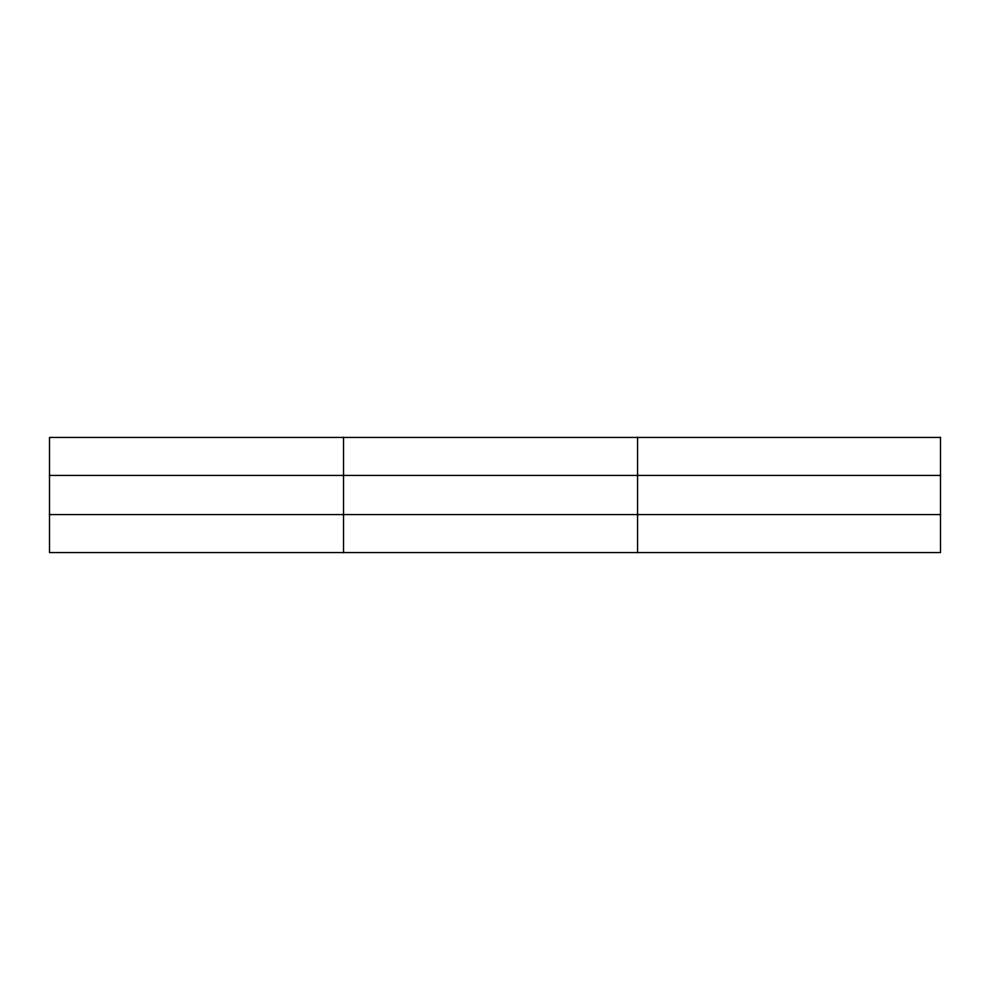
<?xml version="1.0" encoding="UTF-8"?>
<svg xmlns="http://www.w3.org/2000/svg" width="990" height="990" viewBox="0 0 990 990"><rect width="100%" height="100%" fill="white"/><g stroke="black" fill="none" stroke-linecap="round" stroke-linejoin="round"><path stroke-width="1.49" d="M343.53 437.444L343.53 552.556M637.56 437.444L637.56 552.556M49.5 475.435L940.5 475.435M49.5 514.565L940.5 514.565M940.5 437.444L49.5 437.444L49.5 552.556L940.5 552.556L940.5 437.444"/></g></svg>
